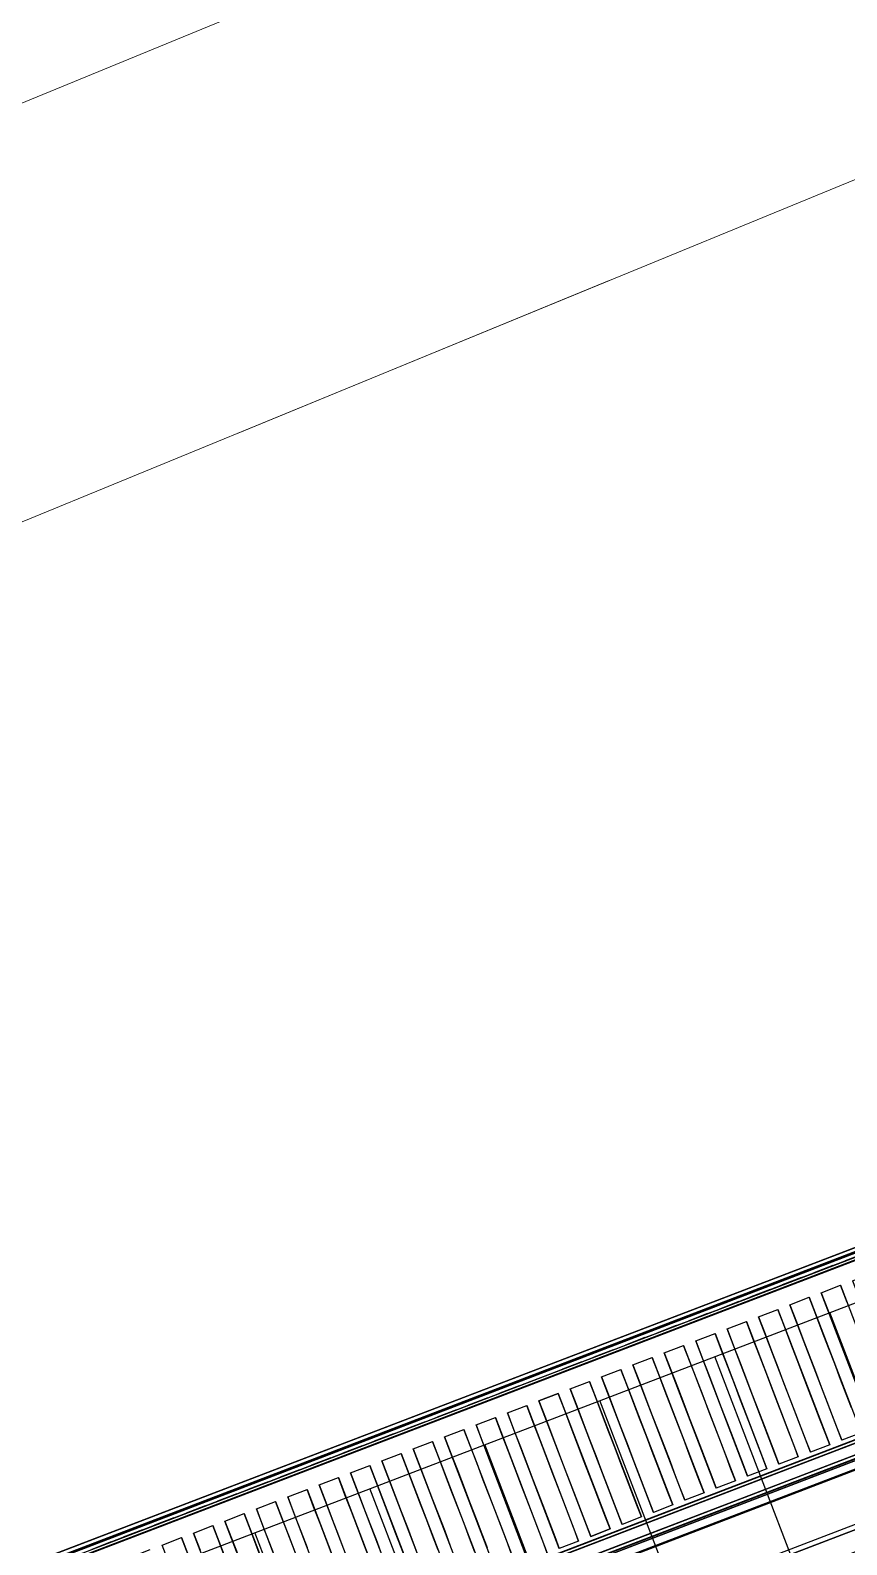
# Model space of a CAD drawing. Header units: millimetres. Extents: x 8159 to 14952, y 6817 to 11888.
# Drawn here: x 9716 to 9747.6, y 8772.6 to 8831.2 of the extents above; entities that cross this region are included whole.
import ezdxf

# ---------------------------------------------------------------- set-up
doc = ezdxf.new("R2010")
doc.units = ezdxf.units.MM
doc.header["$LTSCALE"] = 5
doc.linetypes.add('DASHED', pattern=[19.05, 12.7, -6.35])
for name, color, linetype in [('200-EquipBorder-2d', 9, 'Continuous'), ('200-EquipInternal-2d', 252, 'Continuous'), ('200-EquipSteel-3d', 9, 'Continuous')]:
    doc.layers.add(name, color=color, linetype=linetype)
for name, color, linetype, lineweight in [('3-YANGIN-DOLABI', 7, 'Continuous', 0), ('A-DUVAR', 5, 'Continuous', 18), ('anted', 10, 'Continuous', 0), ('FIBROBETON', 1, 'Continuous', 18), ('ID-FURN FIXED', 94, 'Continuous', 5), ('kesit', 7, 'Continuous', 0), ('S-Fibrobeton', 26, 'Continuous', 25), ('YAZI', 250, 'Continuous', 30)]:
    doc.layers.add(name, color=color, linetype=linetype, lineweight=lineweight)

# ---------------------------------------------------------------- blocks, each defined once
blk = doc.blocks.new('kln3')
at = {"layer": 'S-Fibrobeton'}
blk.add_lwpolyline([(-4170.259, -9063.017), (-4169.603, -9066.281), (-4160.78, -9064.509), (-4161.434, -9061.251, 0.000641), (-4128.083, -9054.526), (-4119.956, -9091.946), (-4121.103, -9093.731), (-4120.254, -9097.639), (-4117.323, -9097.003), (-4126.873, -9053.028, -0.000715), (-4163.136, -9060.391), (-4162.545, -9063.334), (-4168.428, -9064.515), (-4169.019, -9061.575, -0.000715), (-4205.305, -9068.82), (-4195.755, -9112.795), (-4192.823, -9112.158), (-4193.672, -9108.249), (-4195.456, -9107.102), (-4203.594, -9069.629, 0.000641), (-4170.259, -9063.017)], format="xyb", dxfattribs=at)
blk = doc.blocks.new('A$C23C11219')
at = {"layer": 'FIBROBETON'}
blk.add_lwpolyline([(4170.991, 707.809), (4330.647, -537.528, 0.079118), (6057.442, 175.691), (5734.15, 708.989, 0.288304), (5090.273, 1000.528, -0.032207)], format="xyb", close=True, dxfattribs=at)
at = {"layer": 'FIBROBETON', "xscale": -1, "rotation": 210.4137530292558}
blk.add_blockref('kln3', (13082.329, -6112.561), dxfattribs=at)
blk = doc.blocks.new('ELECTROLUX-MC7-BODY800X250')
at = {"layer": '200-EquipBorder-2d'}
blk.add_line((0, 0), (800, 0), dxfattribs=at)
at = {"layer": '200-EquipInternal-2d'}
blk.add_line((0, -80), (800, -80), dxfattribs=at)
at = {"layer": '200-EquipSteel-3d'}
for points, invisible_edges in [([(0, -0.34, 912.22), (0, 0, 910.5), (800, 0, 910.5), (800, -0.34, 912.22)], 8), ([(0, 0, 902.7), (0, -0.13, 901.81), (800, -0.13, 901.81), (800, 0, 902.7)], 2), ([(0, -0.13, 901.81), (0, -0.54, 901.01), (800, -0.54, 901.01), (800, -0.13, 901.81)], 10), ([(0, -1.32, 913.68), (0, -0.34, 912.22), (800, -0.34, 912.22), (800, -1.32, 913.68)], 10), ([(0, -0.54, 901.01), (0, -1.19, 900.39), (800, -1.19, 900.39), (800, -0.54, 901.01)], 10), ([(0, -1.19, 900.39), (0, -2, 900), (800, -2, 900), (800, -1.19, 900.39)], 8), ([(0, -2.78, 914.66), (0, -1.32, 913.68), (800, -1.32, 913.68), (800, -2.78, 914.66)], 10), ([(0, -4.5, 915), (0, -2.78, 914.66), (800, -2.78, 914.66), (800, -4.5, 915)], 2), ([(0, -71.6, 914.58), (0, -69.5, 915), (800, -69.5, 915), (800, -71.6, 914.58)], 8), ([(0, -73.39, 913.39), (0, -71.6, 914.58), (800, -71.6, 914.58), (800, -73.39, 913.39)], 10), ([(0, -74.58, 911.6), (0, -73.39, 913.39), (800, -73.39, 913.39), (800, -74.58, 911.6)], 10), ([(0, -75, 909.5), (0, -74.58, 911.6), (800, -74.58, 911.6), (800, -75, 909.5)], 2), ([(0, -75.45, 903.59), (0, -75, 905.7), (800, -75, 905.7), (800, -75.45, 903.59)], 8), ([(0, -76.64, 901.78), (0, -75.45, 903.59), (800, -75.45, 903.59), (800, -76.64, 901.78)], 10), ([(0, -78.4, 900.53), (0, -76.64, 901.78), (800, -76.64, 901.78), (800, -78.4, 900.53)], 10), ([(0, -80.5, 900), (0, -78.4, 900.53), (800, -78.4, 900.53), (800, -80.5, 900)], 2)]:
    blk.add_3dface(points, dxfattribs=dict(at, invisible_edges=invisible_edges))
for points in [[(0, 0, 910.5), (0, 0, 902.7), (800, 0, 902.7), (800, 0, 910.5)], [(0, -2, 724), (0, -2, 900), (800, -2, 900), (800, -2, 724)], [(0, -102, 724), (0, -2, 724), (800, -2, 724), (800, -102, 724)], [(0, -69.5, 915), (0, -4.5, 915), (800, -4.5, 915), (800, -69.5, 915)], [(0, -75, 905.7), (0, -75, 909.5), (800, -75, 909.5), (800, -75, 905.7)], [(0, -655, 650), (0, -102, 650), (800, -102, 650), (800, -655, 650)], [(0, -102, 650), (800, -102, 650), (800, -102, 724), (0, -102, 724)]]:
    blk.add_3dface(points, dxfattribs=at)
blk = doc.blocks.new('ELECTROLUX-MC-CAMINO400')
at = {"layer": '200-EquipInternal-2d'}
for points in [[(0, -0.21), (400, -0.21), (400, -75.21), (0, -75.21)], [(66, -10.37), (74, -10.37), (74, -66.52), (66, -66.52)], [(79, -10.37), (87, -10.37), (87, -66.52), (79, -66.52)], [(92, -10.37), (100, -10.37), (100, -66.52), (92, -66.52)], [(105, -10.37), (113, -10.37), (113, -66.52), (105, -66.52)], [(118, -10.37), (126, -10.37), (126, -66.52), (118, -66.52)], [(131, -10.37), (139, -10.37), (139, -66.52), (131, -66.52)], [(144, -10.37), (152, -10.37), (152, -66.52), (144, -66.52)], [(157, -10.37), (165, -10.37), (165, -66.52), (157, -66.52)], [(170, -10.37), (178, -10.37), (178, -66.52), (170, -66.52)], [(183, -10.37), (191, -10.37), (191, -66.52), (183, -66.52)], [(196, -10.37), (204, -10.37), (204, -66.52), (196, -66.52)], [(209, -10.37), (217, -10.37), (217, -66.52), (209, -66.52)], [(222, -10.37), (230, -10.37), (230, -66.52), (222, -66.52)], [(235, -10.37), (243, -10.37), (243, -66.52), (235, -66.52)], [(248, -10.37), (256, -10.37), (256, -66.52), (248, -66.52)], [(261, -10.37), (269, -10.37), (269, -66.52), (261, -66.52)], [(274, -10.37), (282, -10.37), (282, -66.52), (274, -66.52)], [(287, -10.37), (295, -10.37), (295, -66.52), (287, -66.52)], [(300, -10.37), (308, -10.37), (308, -66.52), (300, -66.52)], [(313, -10.37), (321, -10.37), (321, -66.52), (313, -66.52)], [(326, -10.37), (334, -10.37), (334, -66.52), (326, -66.52)], [(339, -10.37), (347, -10.37), (347, -66.52), (339, -66.52)]]:
    blk.add_lwpolyline(points, close=True, dxfattribs=at)
at = {"layer": '200-EquipSteel-3d'}
for points in [[(0, -0.21, 917.01), (0, -0.21, 956), (400, -0.21, 956), (400, -0.21, 917.01)], [(0, -69.44, 915), (0, -3.39, 915), (400, -3.39, 915), (400, -69.44, 915)]]:
    blk.add_3dface(points, dxfattribs=at)
for points, invisible_edges in [([(0, -0.21, 956), (0, -0.36, 956.76), (400, -0.36, 956.76), (400, -0.21, 956)], 2), ([(0, -0.25, 916.62), (0, -0.21, 917.01), (400, -0.21, 917.01), (400, -0.25, 916.62)], 8), ([(0, -0.37, 916.23), (0, -0.25, 916.62), (400, -0.25, 916.62), (400, -0.37, 916.23)], 10), ([(0, -0.36, 956.76), (0, -0.78, 957.41), (400, -0.78, 957.41), (400, -0.36, 956.76)], 10), ([(0, -0.56, 915.88), (0, -0.37, 916.23), (400, -0.37, 916.23), (400, -0.56, 915.88)], 10), ([(0, -0.82, 915.58), (0, -0.56, 915.88), (400, -0.56, 915.88), (400, -0.82, 915.58)], 10), ([(0, -0.78, 957.41), (0, -1.43, 957.84), (400, -1.43, 957.84), (400, -0.78, 957.41)], 10), ([(0, -1.41, 915.27), (0, -0.82, 915.58), (400, -0.82, 915.58), (400, -1.41, 915.27)], 10), ([(0, -2.05, 915.07), (0, -1.41, 915.27), (400, -1.41, 915.27), (400, -2.05, 915.07)], 10), ([(0, -1.43, 957.84), (0, -2.19, 958), (400, -2.19, 958), (400, -1.43, 957.84)], 8), ([(0, -2.72, 914.98), (0, -2.05, 915.07), (400, -2.05, 915.07), (400, -2.72, 914.98)], 10), ([(0, -3.39, 915), (0, -2.72, 914.98), (400, -2.72, 914.98), (400, -3.39, 915)], 2), ([(40, -10.37, 957.76), (48, -10.37, 957.76), (48, -2.19, 958), (40, -2.19, 958)], 10), ([(48, -2.19, 958), (53, -2.19, 958), (53, -10.37, 957.76), (48, -10.37, 957.76)], 14), ([(53, -10.37, 957.76), (61, -10.37, 957.76), (61, -2.19, 958), (53, -2.19, 958)], 10), ([(61, -2.19, 958), (66, -2.19, 958), (66, -10.37, 957.76), (61, -10.37, 957.76)], 14), ([(66, -10.37, 957.76), (74, -10.37, 957.76), (74, -2.19, 958), (66, -2.19, 958)], 10), ([(74, -2.19, 958), (79, -2.19, 958), (79, -10.37, 957.76), (74, -10.37, 957.76)], 14), ([(79, -10.37, 957.76), (87, -10.37, 957.76), (87, -2.19, 958), (79, -2.19, 958)], 10), ([(87, -2.19, 958), (92, -2.19, 958), (92, -10.37, 957.76), (87, -10.37, 957.76)], 14), ([(92, -10.37, 957.76), (100, -10.37, 957.76), (100, -2.19, 958), (92, -2.19, 958)], 10), ([(100, -2.19, 958), (105, -2.19, 958), (105, -10.37, 957.76), (100, -10.37, 957.76)], 14), ([(105, -10.37, 957.76), (113, -10.37, 957.76), (113, -2.19, 958), (105, -2.19, 958)], 10), ([(113, -2.19, 958), (118, -2.19, 958), (118, -10.37, 957.76), (113, -10.37, 957.76)], 14), ([(118, -10.37, 957.76), (126, -10.37, 957.76), (126, -2.19, 958), (118, -2.19, 958)], 10), ([(126, -2.19, 958), (131, -2.19, 958), (131, -10.37, 957.76), (126, -10.37, 957.76)], 14), ([(131, -10.37, 957.76), (139, -10.37, 957.76), (139, -2.19, 958), (131, -2.19, 958)], 10), ([(139, -2.19, 958), (144, -2.19, 958), (144, -10.37, 957.76), (139, -10.37, 957.76)], 14), ([(144, -10.37, 957.76), (152, -10.37, 957.76), (152, -2.19, 958), (144, -2.19, 958)], 10), ([(152, -2.19, 958), (157, -2.19, 958), (157, -10.37, 957.76), (152, -10.37, 957.76)], 14), ([(157, -10.37, 957.76), (165, -10.37, 957.76), (165, -2.19, 958), (157, -2.19, 958)], 10), ([(165, -2.19, 958), (170, -2.19, 958), (170, -10.37, 957.76), (165, -10.37, 957.76)], 14), ([(170, -10.37, 957.76), (178, -10.37, 957.76), (178, -2.19, 958), (170, -2.19, 958)], 10), ([(178, -2.19, 958), (183, -2.19, 958), (183, -10.37, 957.76), (178, -10.37, 957.76)], 14), ([(183, -10.37, 957.76), (191, -10.37, 957.76), (191, -2.19, 958), (183, -2.19, 958)], 10), ([(191, -2.19, 958), (196, -2.19, 958), (196, -10.37, 957.76), (191, -10.37, 957.76)], 14), ([(196, -10.37, 957.76), (204, -10.37, 957.76), (204, -2.19, 958), (196, -2.19, 958)], 10), ([(204, -2.19, 958), (209, -2.19, 958), (209, -10.37, 957.76), (204, -10.37, 957.76)], 14), ([(209, -10.37, 957.76), (217, -10.37, 957.76), (217, -2.19, 958), (209, -2.19, 958)], 10), ([(217, -2.19, 958), (222, -2.19, 958), (222, -10.37, 957.76), (217, -10.37, 957.76)], 14), ([(230, -10.37, 957.76), (222, -10.37, 957.76), (222, -2.19, 958), (230, -2.19, 958)], 10), ([(230, -2.19, 958), (235, -2.19, 958), (235, -10.37, 957.76), (230, -10.37, 957.76)], 14), ([(235, -10.37, 957.76), (243, -10.37, 957.76), (243, -2.19, 958), (235, -2.19, 958)], 10), ([(243, -2.19, 958), (248, -2.19, 958), (248, -10.37, 957.76), (243, -10.37, 957.76)], 14), ([(248, -10.37, 957.76), (256, -10.37, 957.76), (256, -2.19, 958), (248, -2.19, 958)], 10), ([(256, -2.19, 958), (261, -2.19, 958), (261, -10.37, 957.76), (256, -10.37, 957.76)], 14), ([(261, -10.37, 957.76), (269, -10.37, 957.76), (269, -2.19, 958), (261, -2.19, 958)], 10), ([(269, -2.19, 958), (274, -2.19, 958), (274, -10.37, 957.76), (269, -10.37, 957.76)], 14), ([(274, -10.37, 957.76), (282, -10.37, 957.76), (282, -2.19, 958), (274, -2.19, 958)], 10), ([(282, -2.19, 958), (287, -2.19, 958), (287, -10.37, 957.76), (282, -10.37, 957.76)], 14), ([(287, -10.37, 957.76), (295, -10.37, 957.76), (295, -2.19, 958), (287, -2.19, 958)], 10), ([(295, -2.19, 958), (300, -2.19, 958), (300, -10.37, 957.76), (295, -10.37, 957.76)], 14), ([(300, -10.37, 957.76), (308, -10.37, 957.76), (308, -2.19, 958), (300, -2.19, 958)], 10), ([(308, -2.19, 958), (313, -2.19, 958), (313, -10.37, 957.76), (308, -10.37, 957.76)], 14), ([(313, -10.37, 957.76), (321, -10.37, 957.76), (321, -2.19, 958), (313, -2.19, 958)], 10), ([(321, -2.19, 958), (326, -2.19, 958), (326, -10.37, 957.76), (321, -10.37, 957.76)], 14), ([(326, -10.37, 957.76), (334, -10.37, 957.76), (334, -2.19, 958), (326, -2.19, 958)], 10), ([(334, -2.19, 958), (339, -2.19, 958), (339, -10.37, 957.76), (334, -10.37, 957.76)], 14), ([(339, -10.37, 957.76), (347, -10.37, 957.76), (347, -2.19, 958), (339, -2.19, 958)], 10), ([(347, -2.19, 958), (352, -2.19, 958), (352, -10.37, 957.76), (347, -10.37, 957.76)], 14), ([(352, -10.37, 957.76), (360, -10.37, 957.76), (360, -2.19, 958), (352, -2.19, 958)], 10), ([(74, -17.47, 956.91), (74, -10.37, 957.76), (79, -10.37, 957.76), (79, -17.47, 956.91)], 10), ([(87, -17.47, 956.91), (87, -10.37, 957.76), (92, -10.37, 957.76), (92, -17.47, 956.91)], 10), ([(100, -17.47, 956.91), (100, -10.37, 957.76), (105, -10.37, 957.76), (105, -17.47, 956.91)], 10), ([(113, -17.47, 956.91), (113, -10.37, 957.76), (118, -10.37, 957.76), (118, -17.47, 956.91)], 10), ([(126, -17.47, 956.91), (126, -10.37, 957.76), (131, -10.37, 957.76), (131, -17.47, 956.91)], 10), ([(139, -17.47, 956.91), (139, -10.37, 957.76), (144, -10.37, 957.76), (144, -17.47, 956.91)], 10), ([(152, -17.47, 956.91), (152, -10.37, 957.76), (157, -10.37, 957.76), (157, -17.47, 956.91)], 10), ([(165, -17.47, 956.91), (165, -10.37, 957.76), (170, -10.37, 957.76), (170, -17.47, 956.91)], 10), ([(178, -17.47, 956.91), (178, -10.37, 957.76), (183, -10.37, 957.76), (183, -17.47, 956.91)], 10), ([(191, -17.47, 956.91), (191, -10.37, 957.76), (196, -10.37, 957.76), (196, -17.47, 956.91)], 10), ([(204, -17.47, 956.91), (204, -10.37, 957.76), (209, -10.37, 957.76), (209, -17.47, 956.91)], 10), ([(217, -17.47, 956.91), (217, -10.37, 957.76), (222, -10.37, 957.76), (222, -17.47, 956.91)], 10), ([(230, -17.47, 956.91), (230, -10.37, 957.76), (235, -10.37, 957.76), (235, -17.47, 956.91)], 10), ([(243, -17.47, 956.91), (243, -10.37, 957.76), (248, -10.37, 957.76), (248, -17.47, 956.91)], 10), ([(256, -17.47, 956.91), (256, -10.37, 957.76), (261, -10.37, 957.76), (261, -17.47, 956.91)], 10), ([(269, -17.47, 956.91), (269, -10.37, 957.76), (274, -10.37, 957.76), (274, -17.47, 956.91)], 10), ([(282, -17.47, 956.91), (282, -10.37, 957.76), (287, -10.37, 957.76), (287, -17.47, 956.91)], 10), ([(295, -17.47, 956.91), (295, -10.37, 957.76), (300, -10.37, 957.76), (300, -17.47, 956.91)], 10), ([(308, -17.47, 956.91), (308, -10.37, 957.76), (313, -10.37, 957.76), (313, -17.47, 956.91)], 10), ([(321, -17.47, 956.91), (321, -10.37, 957.76), (326, -10.37, 957.76), (326, -17.47, 956.91)], 10), ([(334, -17.47, 956.91), (334, -10.37, 957.76), (339, -10.37, 957.76), (339, -17.47, 956.91)], 10), ([(347, -17.47, 956.91), (347, -10.37, 957.76), (352, -10.37, 957.76), (352, -17.47, 956.91)], 10), ([(87, -24.48, 955.45), (87, -17.47, 956.91), (92, -17.47, 956.91), (92, -24.48, 955.45)], 10), ([(100, -24.48, 955.45), (100, -17.47, 956.91), (105, -17.47, 956.91), (105, -24.48, 955.45)], 10), ([(113, -24.48, 955.45), (113, -17.47, 956.91), (118, -17.47, 956.91), (118, -24.48, 955.45)], 10), ([(126, -24.48, 955.45), (126, -17.47, 956.91), (131, -17.47, 956.91), (131, -24.48, 955.45)], 10), ([(139, -24.48, 955.45), (139, -17.47, 956.91), (144, -17.47, 956.91), (144, -24.48, 955.45)], 10), ([(152, -24.48, 955.45), (152, -17.47, 956.91), (157, -17.47, 956.91), (157, -24.48, 955.45)], 10), ([(165, -24.48, 955.45), (165, -17.47, 956.91), (170, -17.47, 956.91), (170, -24.48, 955.45)], 10), ([(178, -24.48, 955.45), (178, -17.47, 956.91), (183, -17.47, 956.91), (183, -24.48, 955.45)], 10), ([(191, -24.48, 955.45), (191, -17.47, 956.91), (196, -17.47, 956.91), (196, -24.48, 955.45)], 10), ([(204, -24.48, 955.45), (204, -17.47, 956.91), (209, -17.47, 956.91), (209, -24.48, 955.45)], 10), ([(217, -24.48, 955.45), (217, -17.47, 956.91), (222, -17.47, 956.91), (222, -24.48, 955.45)], 10), ([(230, -24.48, 955.45), (230, -17.47, 956.91), (235, -17.47, 956.91), (235, -24.48, 955.45)], 10), ([(243, -24.48, 955.45), (243, -17.47, 956.91), (248, -17.47, 956.91), (248, -24.48, 955.45)], 10), ([(256, -24.48, 955.45), (256, -17.47, 956.91), (261, -17.47, 956.91), (261, -24.48, 955.45)], 10), ([(269, -24.48, 955.45), (269, -17.47, 956.91), (274, -17.47, 956.91), (274, -24.48, 955.45)], 10), ([(282, -24.48, 955.45), (282, -17.47, 956.91), (287, -17.47, 956.91), (287, -24.48, 955.45)], 10), ([(295, -24.48, 955.45), (295, -17.47, 956.91), (300, -17.47, 956.91), (300, -24.48, 955.45)], 10), ([(308, -24.48, 955.45), (308, -17.47, 956.91), (313, -17.47, 956.91), (313, -24.48, 955.45)], 10), ([(321, -24.48, 955.45), (321, -17.47, 956.91), (326, -17.47, 956.91), (326, -24.48, 955.45)], 10), ([(334, -24.48, 955.45), (334, -17.47, 956.91), (339, -17.47, 956.91), (339, -24.48, 955.45)], 10), ([(100, -31.33, 953.39), (100, -24.48, 955.45), (105, -24.48, 955.45), (105, -31.33, 953.39)], 10), ([(113, -31.33, 953.39), (113, -24.48, 955.45), (118, -24.48, 955.45), (118, -31.33, 953.39)], 10), ([(126, -31.33, 953.39), (126, -24.48, 955.45), (131, -24.48, 955.45), (131, -31.33, 953.39)], 10), ([(139, -31.33, 953.39), (139, -24.48, 955.45), (144, -24.48, 955.45), (144, -31.33, 953.39)], 10), ([(152, -31.33, 953.39), (152, -24.48, 955.45), (157, -24.48, 955.45), (157, -31.33, 953.39)], 10), ([(165, -31.33, 953.39), (165, -24.48, 955.45), (170, -24.48, 955.45), (170, -31.33, 953.39)], 10), ([(178, -31.33, 953.39), (178, -24.48, 955.45), (183, -24.48, 955.45), (183, -31.33, 953.39)], 10), ([(191, -31.33, 953.39), (191, -24.48, 955.45), (196, -24.48, 955.45), (196, -31.33, 953.39)], 10), ([(204, -31.33, 953.39), (204, -24.48, 955.45), (209, -24.48, 955.45), (209, -31.33, 953.39)], 10), ([(217, -31.33, 953.39), (217, -24.48, 955.45), (222, -24.48, 955.45), (222, -31.33, 953.39)], 10), ([(230, -31.33, 953.39), (230, -24.48, 955.45), (235, -24.48, 955.45), (235, -31.33, 953.39)], 10), ([(243, -31.33, 953.39), (243, -24.48, 955.45), (248, -24.48, 955.45), (248, -31.33, 953.39)], 10), ([(256, -31.33, 953.39), (256, -24.48, 955.45), (261, -24.48, 955.45), (261, -31.33, 953.39)], 10), ([(269, -31.33, 953.39), (269, -24.48, 955.45), (274, -24.48, 955.45), (274, -31.33, 953.39)], 10), ([(282, -31.33, 953.39), (282, -24.48, 955.45), (287, -24.48, 955.45), (287, -31.33, 953.39)], 10), ([(295, -31.33, 953.39), (295, -24.48, 955.45), (300, -24.48, 955.45), (300, -31.33, 953.39)], 10), ([(308, -31.33, 953.39), (308, -24.48, 955.45), (313, -24.48, 955.45), (313, -31.33, 953.39)], 10), ([(321, -31.33, 953.39), (321, -24.48, 955.45), (326, -24.48, 955.45), (326, -31.33, 953.39)], 10), ([(334, -31.33, 953.39), (334, -24.48, 955.45), (339, -24.48, 955.45), (339, -31.33, 953.39)], 10), ([(126, -37.98, 950.75), (126, -31.33, 953.39), (131, -31.33, 953.39), (131, -37.98, 950.75)], 10), ([(139, -37.98, 950.75), (139, -31.33, 953.39), (144, -31.33, 953.39), (144, -37.98, 950.75)], 10), ([(152, -37.98, 950.75), (152, -31.33, 953.39), (157, -31.33, 953.39), (157, -37.98, 950.75)], 10), ([(165, -37.98, 950.75), (165, -31.33, 953.39), (170, -31.33, 953.39), (170, -37.98, 950.75)], 10), ([(178, -37.98, 950.75), (178, -31.33, 953.39), (183, -31.33, 953.39), (183, -37.98, 950.75)], 10), ([(191, -37.98, 950.75), (191, -31.33, 953.39), (196, -31.33, 953.39), (196, -37.98, 950.75)], 10), ([(204, -37.98, 950.75), (204, -31.33, 953.39), (209, -31.33, 953.39), (209, -37.98, 950.75)], 10), ([(217, -37.98, 950.75), (217, -31.33, 953.39), (222, -31.33, 953.39), (222, -37.98, 950.75)], 10), ([(230, -37.98, 950.75), (230, -31.33, 953.39), (235, -31.33, 953.39), (235, -37.98, 950.75)], 10), ([(243, -37.98, 950.75), (243, -31.33, 953.39), (248, -31.33, 953.39), (248, -37.98, 950.75)], 10), ([(256, -37.98, 950.75), (256, -31.33, 953.39), (261, -31.33, 953.39), (261, -37.98, 950.75)], 10), ([(269, -37.98, 950.75), (269, -31.33, 953.39), (274, -31.33, 953.39), (274, -37.98, 950.75)], 10), ([(282, -37.98, 950.75), (282, -31.33, 953.39), (287, -31.33, 953.39), (287, -37.98, 950.75)], 10), ([(295, -37.98, 950.75), (295, -31.33, 953.39), (300, -31.33, 953.39), (300, -37.98, 950.75)], 10), ([(308, -37.98, 950.75), (308, -31.33, 953.39), (313, -31.33, 953.39), (313, -37.98, 950.75)], 10), ([(321, -37.98, 950.75), (321, -31.33, 953.39), (326, -31.33, 953.39), (326, -37.98, 950.75)], 10), ([(334, -37.98, 950.75), (334, -31.33, 953.39), (339, -31.33, 953.39), (339, -37.98, 950.75)], 10), ([(139, -44.37, 947.54), (139, -37.98, 950.75), (144, -37.98, 950.75), (144, -44.37, 947.54)], 10), ([(152, -44.37, 947.54), (152, -37.98, 950.75), (157, -37.98, 950.75), (157, -44.37, 947.54)], 10), ([(165, -44.37, 947.54), (165, -37.98, 950.75), (170, -37.98, 950.75), (170, -44.37, 947.54)], 10), ([(178, -44.37, 947.54), (178, -37.98, 950.75), (183, -37.98, 950.75), (183, -44.37, 947.54)], 10), ([(191, -44.37, 947.54), (191, -37.98, 950.75), (196, -37.98, 950.75), (196, -44.37, 947.54)], 10), ([(204, -44.37, 947.54), (204, -37.98, 950.75), (209, -37.98, 950.75), (209, -44.37, 947.54)], 10), ([(217, -44.37, 947.54), (217, -37.98, 950.75), (222, -37.98, 950.75), (222, -44.37, 947.54)], 10), ([(230, -44.37, 947.54), (230, -37.98, 950.75), (235, -37.98, 950.75), (235, -44.37, 947.54)], 10), ([(243, -44.37, 947.54), (243, -37.98, 950.75), (248, -37.98, 950.75), (248, -44.37, 947.54)], 10), ([(256, -44.37, 947.54), (256, -37.98, 950.75), (261, -37.98, 950.75), (261, -44.37, 947.54)], 10), ([(269, -44.37, 947.54), (269, -37.98, 950.75), (274, -37.98, 950.75), (274, -44.37, 947.54)], 10), ([(282, -44.37, 947.54), (282, -37.98, 950.75), (287, -37.98, 950.75), (287, -44.37, 947.54)], 10), ([(295, -44.37, 947.54), (295, -37.98, 950.75), (300, -37.98, 950.75), (300, -44.37, 947.54)], 10), ([(308, -44.37, 947.54), (308, -37.98, 950.75), (313, -37.98, 950.75), (313, -44.37, 947.54)], 10), ([(321, -44.37, 947.54), (321, -37.98, 950.75), (326, -37.98, 950.75), (326, -44.37, 947.54)], 10), ([(334, -44.37, 947.54), (334, -37.98, 950.75), (339, -37.98, 950.75), (339, -44.37, 947.54)], 10), ([(152, -50.47, 943.8), (152, -44.37, 947.54), (157, -44.37, 947.54), (157, -50.47, 943.8)], 10), ([(165, -50.47, 943.8), (165, -44.37, 947.54), (170, -44.37, 947.54), (170, -50.47, 943.8)], 10), ([(178, -50.47, 943.8), (178, -44.37, 947.54), (183, -44.37, 947.54), (183, -50.47, 943.8)], 10), ([(191, -50.47, 943.8), (191, -44.37, 947.54), (196, -44.37, 947.54), (196, -50.47, 943.8)], 10), ([(204, -50.47, 943.8), (204, -44.37, 947.54), (209, -44.37, 947.54), (209, -50.47, 943.8)], 10), ([(217, -50.47, 943.8), (217, -44.37, 947.54), (222, -44.37, 947.54), (222, -50.47, 943.8)], 10), ([(230, -50.47, 943.8), (230, -44.37, 947.54), (235, -44.37, 947.54), (235, -50.47, 943.8)], 10), ([(243, -50.47, 943.8), (243, -44.37, 947.54), (248, -44.37, 947.54), (248, -50.47, 943.8)], 10), ([(256, -50.47, 943.8), (256, -44.37, 947.54), (261, -44.37, 947.54), (261, -50.47, 943.8)], 10), ([(269, -50.47, 943.8), (269, -44.37, 947.54), (274, -44.37, 947.54), (274, -50.47, 943.8)], 10), ([(282, -50.47, 943.8), (282, -44.37, 947.54), (287, -44.37, 947.54), (287, -50.47, 943.8)], 10), ([(295, -50.47, 943.8), (295, -44.37, 947.54), (300, -44.37, 947.54), (300, -50.47, 943.8)], 10), ([(308, -50.47, 943.8), (308, -44.37, 947.54), (313, -44.37, 947.54), (313, -50.47, 943.8)], 10), ([(321, -50.47, 943.8), (321, -44.37, 947.54), (326, -44.37, 947.54), (326, -50.47, 943.8)], 10), ([(334, -50.47, 943.8), (334, -44.37, 947.54), (339, -44.37, 947.54), (339, -50.47, 943.8)], 10), ([(178, -56.22, 939.54), (178, -50.47, 943.8), (183, -50.47, 943.8), (183, -56.22, 939.54)], 10), ([(191, -56.22, 939.54), (191, -50.47, 943.8), (196, -50.47, 943.8), (196, -56.22, 939.54)], 10), ([(204, -56.22, 939.54), (204, -50.47, 943.8), (209, -50.47, 943.8), (209, -56.22, 939.54)], 10), ([(217, -56.22, 939.54), (217, -50.47, 943.8), (222, -50.47, 943.8), (222, -56.22, 939.54)], 10), ([(230, -56.22, 939.54), (230, -50.47, 943.8), (235, -50.47, 943.8), (235, -56.22, 939.54)], 10), ([(243, -56.22, 939.54), (243, -50.47, 943.8), (248, -50.47, 943.8), (248, -56.22, 939.54)], 10), ([(256, -56.22, 939.54), (256, -50.47, 943.8), (261, -50.47, 943.8), (261, -56.22, 939.54)], 10), ([(269, -56.22, 939.54), (269, -50.47, 943.8), (274, -50.47, 943.8), (274, -56.22, 939.54)], 10), ([(282, -56.22, 939.54), (282, -50.47, 943.8), (287, -50.47, 943.8), (287, -56.22, 939.54)], 10), ([(295, -56.22, 939.54), (295, -50.47, 943.8), (300, -50.47, 943.8), (300, -56.22, 939.54)], 10), ([(308, -56.22, 939.54), (308, -50.47, 943.8), (313, -50.47, 943.8), (313, -56.22, 939.54)], 10), ([(321, -56.22, 939.54), (321, -50.47, 943.8), (326, -50.47, 943.8), (326, -56.22, 939.54)], 10), ([(334, -56.22, 939.54), (334, -50.47, 943.8), (339, -50.47, 943.8), (339, -56.22, 939.54)], 10), ([(191, -61.59, 934.81), (191, -56.22, 939.54), (196, -56.22, 939.54), (196, -61.59, 934.81)], 10), ([(204, -61.59, 934.81), (204, -56.22, 939.54), (209, -56.22, 939.54), (209, -61.59, 934.81)], 10), ([(217, -61.59, 934.81), (217, -56.22, 939.54), (222, -56.22, 939.54), (222, -61.59, 934.81)], 10), ([(230, -61.59, 934.81), (230, -56.22, 939.54), (235, -56.22, 939.54), (235, -61.59, 934.81)], 10), ([(243, -61.59, 934.81), (243, -56.22, 939.54), (248, -56.22, 939.54), (248, -61.59, 934.81)], 10), ([(256, -61.59, 934.81), (256, -56.22, 939.54), (261, -56.22, 939.54), (261, -61.59, 934.81)], 10), ([(269, -61.59, 934.81), (269, -56.22, 939.54), (274, -56.22, 939.54), (274, -61.59, 934.81)], 10), ([(282, -61.59, 934.81), (282, -56.22, 939.54), (287, -56.22, 939.54), (287, -61.59, 934.81)], 10), ([(295, -61.59, 934.81), (295, -56.22, 939.54), (300, -56.22, 939.54), (300, -61.59, 934.81)], 10), ([(308, -61.59, 934.81), (308, -56.22, 939.54), (313, -56.22, 939.54), (313, -61.59, 934.81)], 10), ([(321, -61.59, 934.81), (321, -56.22, 939.54), (326, -56.22, 939.54), (326, -61.59, 934.81)], 10), ([(204, -66.52, 929.63), (204, -61.59, 934.81), (209, -61.59, 934.81), (209, -66.52, 929.63)], 10), ([(217, -66.52, 929.63), (217, -61.59, 934.81), (222, -61.59, 934.81), (222, -66.52, 929.63)], 10), ([(230, -66.52, 929.63), (230, -61.59, 934.81), (235, -61.59, 934.81), (235, -66.52, 929.63)], 10), ([(243, -66.52, 929.63), (243, -61.59, 934.81), (248, -61.59, 934.81), (248, -66.52, 929.63)], 10), ([(256, -66.52, 929.63), (256, -61.59, 934.81), (261, -61.59, 934.81), (261, -66.52, 929.63)], 10), ([(269, -66.52, 929.63), (269, -61.59, 934.81), (274, -61.59, 934.81), (274, -66.52, 929.63)], 10), ([(282, -66.52, 929.63), (282, -61.59, 934.81), (287, -61.59, 934.81), (287, -66.52, 929.63)], 10), ([(295, -66.52, 929.63), (295, -61.59, 934.81), (300, -61.59, 934.81), (300, -66.52, 929.63)], 10), ([(308, -66.52, 929.63), (308, -61.59, 934.81), (313, -61.59, 934.81), (313, -66.52, 929.63)], 10), ([(321, -66.52, 929.63), (321, -61.59, 934.81), (326, -61.59, 934.81), (326, -66.52, 929.63)], 10), ([(0, -70.76, 915.05), (0, -69.44, 915), (400, -69.44, 915), (400, -70.76, 915.05)], 8), ([(209, -71, 924.05), (217, -71, 924.05), (217, -66.52, 929.63), (209, -66.52, 929.63)], 11), ([(217, -71, 924.05), (222, -71, 924.05), (222, -66.52, 929.63), (217, -66.52, 929.63)], 15), ([(230, -71, 924.05), (222, -71, 924.05), (222, -66.52, 929.63), (230, -66.52, 929.63)], 11), ([(230, -71, 924.05), (235, -71, 924.05), (235, -66.52, 929.63), (230, -66.52, 929.63)], 15), ([(235, -71, 924.05), (243, -71, 924.05), (243, -66.52, 929.63), (235, -66.52, 929.63)], 11), ([(243, -71, 924.05), (248, -71, 924.05), (248, -66.52, 929.63), (243, -66.52, 929.63)], 15), ([(248, -71, 924.05), (256, -71, 924.05), (256, -66.52, 929.63), (248, -66.52, 929.63)], 11), ([(256, -71, 924.05), (261, -71, 924.05), (261, -66.52, 929.63), (256, -66.52, 929.63)], 15), ([(261, -71, 924.05), (269, -71, 924.05), (269, -66.52, 929.63), (261, -66.52, 929.63)], 11), ([(269, -71, 924.05), (274, -71, 924.05), (274, -66.52, 929.63), (269, -66.52, 929.63)], 15), ([(274, -71, 924.05), (282, -71, 924.05), (282, -66.52, 929.63), (274, -66.52, 929.63)], 11), ([(282, -71, 924.05), (287, -71, 924.05), (287, -66.52, 929.63), (282, -66.52, 929.63)], 15), ([(287, -71, 924.05), (295, -71, 924.05), (295, -66.52, 929.63), (287, -66.52, 929.63)], 11), ([(295, -71, 924.05), (300, -71, 924.05), (300, -66.52, 929.63), (295, -66.52, 929.63)], 15), ([(300, -71, 924.05), (308, -71, 924.05), (308, -66.52, 929.63), (300, -66.52, 929.63)], 11), ([(308, -71, 924.05), (313, -71, 924.05), (313, -66.52, 929.63), (308, -66.52, 929.63)], 15), ([(313, -71, 924.05), (321, -71, 924.05), (321, -66.52, 929.63), (313, -66.52, 929.63)], 11), ([(321, -71, 924.05), (326, -71, 924.05), (326, -66.52, 929.63), (321, -66.52, 929.63)], 15), ([(326, -71, 924.05), (334, -71, 924.05), (334, -66.52, 929.63), (326, -66.52, 929.63)], 11), ([(0, -72.06, 915.25), (0, -70.76, 915.05), (400, -70.76, 915.05), (400, -72.06, 915.25)], 10), ([(0, -74.97, 918.1), (0, -71, 924.05), (400, -71, 924.05), (400, -74.97, 918.1)], 2), ([(0, -73.33, 915.6), (0, -72.06, 915.25), (400, -72.06, 915.25), (400, -73.33, 915.6)], 10), ([(0, -74.56, 916.08), (0, -73.33, 915.6), (400, -73.33, 915.6), (400, -74.56, 916.08)], 10), ([(0, -74.96, 916.48), (0, -74.56, 916.08), (400, -74.56, 916.08), (400, -74.96, 916.48)], 10), ([(0, -75.18, 917), (0, -74.96, 916.48), (400, -74.96, 916.48), (400, -75.18, 917)], 10), ([(0, -74.97, 918.1), (0, -75.18, 917.57), (400, -75.18, 917.57), (400, -74.97, 918.1)], 2), ([(0, -75.18, 917.57), (0, -75.18, 917), (400, -75.18, 917), (400, -75.18, 917.57)], 10)]:
    blk.add_3dface(points, dxfattribs=dict(at, invisible_edges=invisible_edges))
blk = doc.blocks.new('ELECTROLUX-MC7-FRYERTOP2-800')
at = {"layer": '200-EquipInternal-2d'}
blk.add_lwpolyline([(30, -76.99), (370, -76.99), (370, -151.99), (30, -151.99)], close=True, dxfattribs=at)
at = {"layer": '200-EquipSteel-3d'}
for points, invisible_edges in [([(65, -100, 900), (335, -100, 900), (400, -80.5, 900), (0, -80.5, 900)], 11), ([(335, -100, 900), (333.89, -110, 890), (66.11, -110, 890), (65, -100, 900)], 5), ([(65, -110, 890), (92.5, -140, 890), (307.5, -140, 890), (335, -110, 890)], 5)]:
    blk.add_3dface(points, dxfattribs=dict(at, invisible_edges=invisible_edges))
for points in [[(30, -151.99, 900), (30, -76.99, 900), (370, -76.99, 900), (370, -151.99, 900)], [(30, -76.99, 900), (30, -76.99, 955), (370, -76.99, 955), (370, -76.99, 900)], [(30, -76.99, 955), (30, -151.99, 955), (370, -151.99, 955), (370, -76.99, 955)]]:
    blk.add_3dface(points, dxfattribs=at)
blk = doc.blocks.new('E7FREH2E00')
for name, p in [('ELECTROLUX-MC7-BODY800X250', (0, 0)), ('ELECTROLUX-MC-CAMINO400', (0, -1.29)), ('ELECTROLUX-MC7-FRYERTOP2-800', (0, 0))]:
    blk.add_blockref(name, p)
blk = doc.blocks.new('E7BAPP00RH')
at = {"layer": '200-EquipSteel-3d'}
for points in [[(0, -102, 650), (1600, -102, 650), (1600, -655, 650), (0, -655, 650)], [(21, -102, 650), (1579, -102, 650), (1579, -102, 245), (21, -102, 245)], [(21, -102, 200), (1579, -102, 200), (1579, -102, 245), (21, -102, 245)], [(21, -655, 245), (1579, -655, 245), (1579, -102, 245), (21, -102, 245)], [(21, -655, 200), (1579, -655, 200), (1579, -102, 200), (21, -102, 200)], [(1579, -655, 605), (21, -655, 605), (21, -102, 605), (1579, -102, 605)]]:
    blk.add_3dface(points, dxfattribs=at)

msp = doc.modelspace()

# ---------------------------------------------------------------- hatches: boundary and pattern name
at = {"layer": '200-EquipBorder-2d'}
h = msp.add_hatch(dxfattribs=at)
h.set_pattern_fill('ANSI31', color=256, scale=1.5, angle=65.95438, style=0)
h.set_pattern_definition([(110.954376, (8426.764, -5522.701), (-4.4475344, -1.7031863), [])])
h.paths.add_polyline_path([(9801.417, 8763.901), (9788.543, 8797.52), (9259.975, 8595.105), (9272.849, 8561.485)])

# ---------------------------------------------------------------- linework, layer by layer
at = {"layer": '200-EquipBorder-2d', "linetype": 'DASHED', "ltscale": 0.1, "elevation": 130.203}
msp.add_lwpolyline([(9257.392, 8596.257), (10060.516, 8903.814), (10103.431, 8791.75), (9300.307, 8484.193)], close=True, dxfattribs=at)
at = {"layer": '200-EquipBorder-2d', "elevation": 130.203}
for points in [[(9257.392, 8596.257), (9789.695, 8800.103), (9804, 8762.748), (9271.697, 8558.902)], [(9259.975, 8595.105), (9788.543, 8797.52), (9801.417, 8763.901), (9272.849, 8561.485)]]:
    msp.add_lwpolyline(points, close=True, dxfattribs=at)
at = {"layer": 'A-DUVAR', "extrusion": (0, 0.010673, 0.999943), "elevation": 217.921}
msp.add_lwpolyline([(9624.877, 8787.792), (9647.827, 8797.77), (9708.723, 8823.704), (9782.72, 8854.125), (9788.424, 8840.251), (9788.328, 8840.213), (9714.514, 8809.866), (9653.756, 8783.992), (9630.858, 8774.036)], dxfattribs=at)
at = {"layer": 'anted', "ltscale": 3, "extrusion": (0, 0.010673, 0.999943), "elevation": 217.921}
msp.add_lwpolyline([(11856.76, 9414.676), (11856.76, 7096.248), (8385.9, 7096.248), (8385.9, 9414.676)], close=True, dxfattribs=at)
msp.add_lwpolyline([(11856.76, 9414.676), (11856.76, 7096.248), (8385.9, 7096.248), (8385.9, 9414.676)], close=True, dxfattribs=at)
msp.add_lwpolyline([(11856.76, 9414.676), (11856.76, 7096.248), (8385.9, 7096.248), (8385.9, 9414.676)], close=True, dxfattribs=at)
msp.add_lwpolyline([(11856.76, 9414.676), (11856.76, 7096.248), (8385.9, 7096.248), (8385.9, 9414.676)], close=True, dxfattribs=at)
at = {"layer": 'ID-FURN FIXED', "ltscale": 2, "extrusion": (0, 0.010673, 0.999943)}
msp.add_line((9738.389, 8821.506, 123.776), (9724.037, 8815.605, 123.839), dxfattribs=at)
at = {"layer": 'kesit'}
msp.add_line((9256.901, 8596.069, 130.203), (10301.867, 8996.24, 121.738), dxfattribs=at)
at = {"layer": 'YAZI', "linetype": 'Continuous', "ltscale": 10, "extrusion": (0, 0.010673, 0.999943), "elevation": 240.507}
for points in [[(8159.11, 9661.148), (12372.465, 9661.148), (12372.465, 6815.051), (8159.11, 6815.051)], [(8159.11, 9661.148), (12372.465, 9661.148), (12372.465, 6815.051), (8159.11, 6815.051)], [(8159.11, 9661.148), (12372.465, 9661.148), (12372.465, 6815.051), (8159.11, 6815.051)], [(8159.11, 9661.148), (12372.465, 9661.148), (12372.465, 6815.051), (8159.11, 6815.051)], [(8199.97, 9620.288), (12331.605, 9620.288), (12331.605, 6855.911), (8199.97, 6855.911)], [(8254.373, 9565.885), (12277.202, 9565.885), (12277.202, 6910.314), (8254.373, 6910.314)]]:
    msp.add_lwpolyline(points, close=True, dxfattribs=at)

# ---------------------------------------------------------------- block references
at = {"yscale": 0.09999999999990905, "zscale": 0.09999999999999432}
for name, p, xscale, rotation in [('E7BAPP00RH', (9717.202, 8764.31, -130.203), 0.09999999999995722, 20.95437554344856), ('E7FREH2E00', (9714.52, 8771.314, 130.203), 0.1000000000000535, 20.95437554370644)]:
    msp.add_blockref(name, p, dxfattribs=dict(at, xscale=xscale, rotation=rotation))
at = {"layer": '3-YANGIN-DOLABI', "extrusion": (0, 0.010673, 0.999943), "rotation": 183.318814803488}
msp.add_blockref('A$C23C11219', (14647.132, 8757.754, 217.921), dxfattribs=at)

doc.saveas('drawing.dxf')
